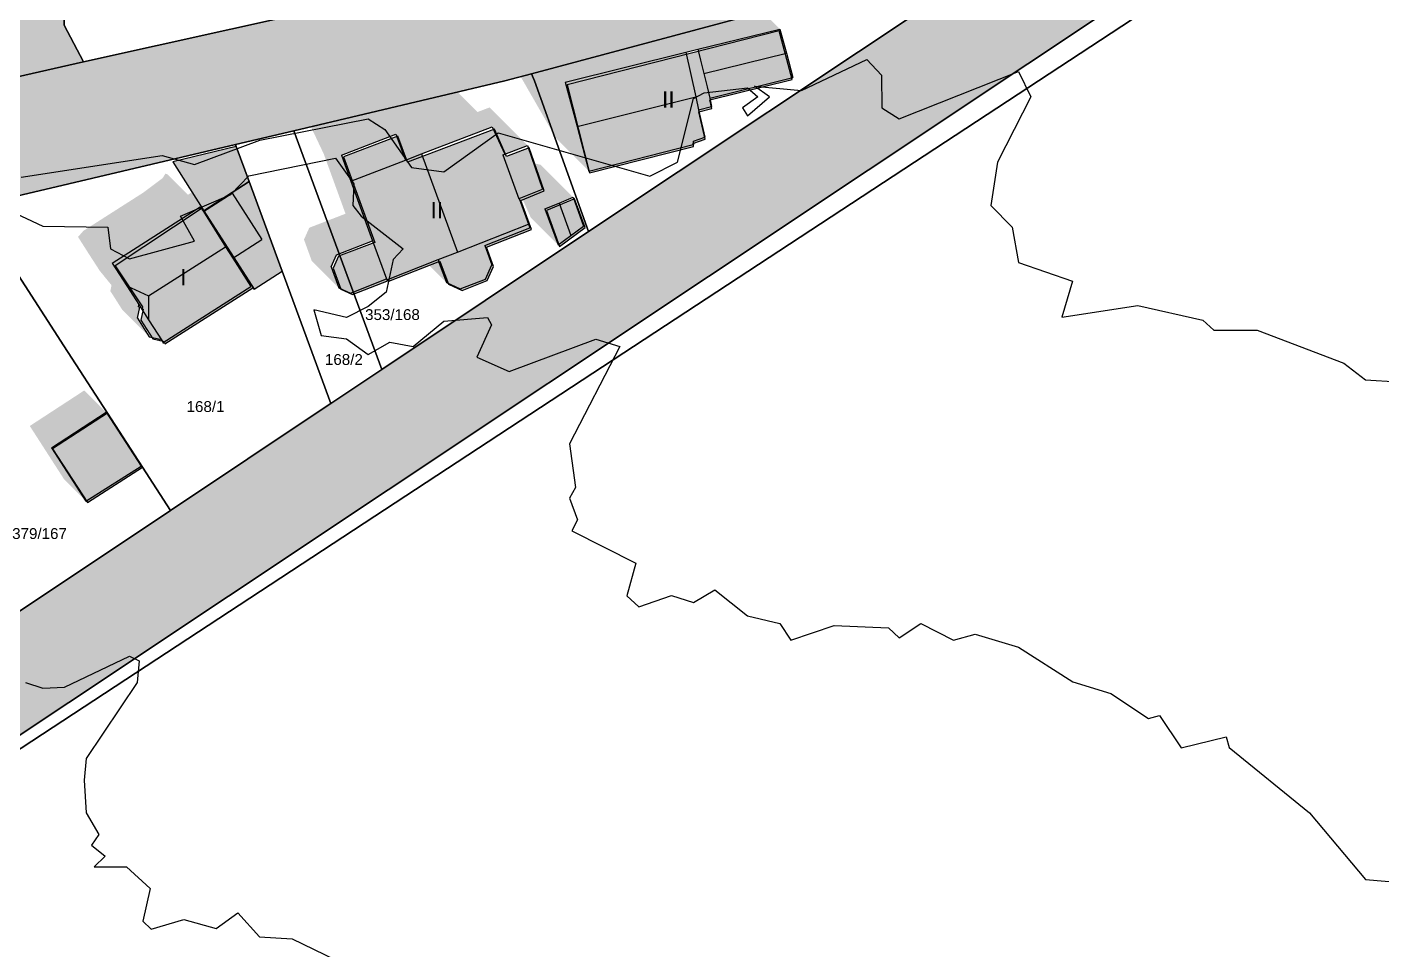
# Model space of a CAD drawing. Header units: millimetres. Extents: x 238 to 3518, y -74 to 2735.
# Drawn here: x 2240 to 2364.9, y 1288.6 to 1373.7 of the extents above; entities that cross this region are included whole.
import ezdxf
from ezdxf.enums import TextEntityAlignment as Align

# ---------------------------------------------------------------- set-up
doc = ezdxf.new("R2010")
doc.units = ezdxf.units.MM
for name, color, linetype in [('LP_Flurstueck_bez', 7, 'Continuous'), ('LP_Flurstuecke', 8, 'Continuous'), ('LP_Gebaeude_Dachaufsicht', 9, 'Continuous'), ('LP_Gebaeude_Dachschatten', 253, 'Continuous'), ('LP_Gebaeude_F', 254, 'Continuous'), ('LP_Gebaeude_Geschosszahl', 7, 'Continuous'), ('LP_Gebaeude_Schatten', 7, 'Continuous'), ('LP_Gebaeude_U', 7, 'Continuous'), ('LP_Topographie_Hoehenlinien', 8, 'Continuous'), ('LP_Verkehr_Strassen', 9, 'Continuous'), ('LP_Verkehr_Wege_Plaetze', 252, 'Continuous')]:
    doc.layers.add(name, color=color, linetype=linetype)
doc.styles.get("Standard").update_dxf_attribs({"font": 'arial.ttf'})

msp = doc.modelspace()

# ---------------------------------------------------------------- hatches: boundary and pattern name
at = {"layer": 'LP_Gebaeude_Dachschatten'}
for points in [[(2310.02, 1371.25), (2309.42, 1373.48), (2301.84, 1371.61), (2302.09, 1370.6), (2302.4, 1369.37)], [(2301.66, 1367.23), (2300.75, 1371.34), (2289.63, 1368.58), (2290.71, 1364.49)], [(2276.38, 1361.96), (2274.88, 1361.38), (2269.86, 1359.45), (2271.86, 1353.95), (2273.14, 1350.44), (2273.16, 1350.37), (2277.89, 1352.22), (2279.7, 1352.92)], [(2251.18, 1348.87), (2258.3, 1353.41), (2256.25, 1356.65), (2255.96, 1357.08), (2247.85, 1351.9), (2249.19, 1349.81)], [(2287.75, 1356.91), (2288.96, 1353.57), (2290.14, 1354.43), (2289.05, 1357.44)], [(2251.18, 1348.87), (2249.19, 1349.81), (2250.3, 1348.07), (2250.31, 1348.07), (2251.2, 1346.68)]]:
    msp.add_hatch(color=253, dxfattribs=at).paths.add_polyline_path(points)
at = {"layer": 'LP_Gebaeude_F'}
for points in [[(2289.79, 1368.34), (2291.85, 1360.21), (2301.46, 1362.65), (2301.49, 1362.96), (2302.52, 1363.34), (2301.96, 1365.85), (2303.15, 1366.15), (2302.97, 1366.94), (2310.56, 1368.84), (2309.36, 1373.31)], [(2268.21, 1351.44), (2268.92, 1349.49), (2269.99, 1349), (2273.33, 1350.3), (2273.35, 1350.23), (2278.07, 1352.07), (2278.19, 1351.74), (2278.85, 1349.95), (2280.12, 1349.38), (2282.43, 1350.29), (2283.02, 1351.58), (2282.37, 1353.37), (2286.51, 1354.99), (2285.53, 1357.68), (2287.67, 1358.56), (2286.29, 1362.53), (2284.21, 1361.74), (2283.09, 1364.24), (2275.07, 1361.21), (2274.2, 1363.6), (2269.18, 1361.7), (2272.05, 1353.8), (2268.71, 1352.53)], [(2253.44, 1361.24), (2256.14, 1356.97), (2256.29, 1356.73), (2260.46, 1359.43), (2259.27, 1362.66)], [(2256.29, 1356.73), (2260.95, 1349.51), (2263.51, 1351.16), (2260.46, 1359.43)], [(2287.89, 1356.75), (2289.11, 1353.43), (2291.46, 1355.19), (2290.47, 1357.82)], [(2248.12, 1351.66), (2250.63, 1347.86), (2250.59, 1347.67), (2250.69, 1347.65), (2250.48, 1346.63), (2251.58, 1344.93), (2252.54, 1344.71), (2252.51, 1344.56), (2252.73, 1344.51), (2252.69, 1344.45), (2260.81, 1349.63), (2260.95, 1349.51), (2256.29, 1356.73), (2256.14, 1356.97)], [(2242.35, 1334.78), (2245.57, 1329.81), (2250.63, 1333.08), (2247.41, 1338.06)]]:
    msp.add_hatch(color=254, dxfattribs=at).paths.add_polyline_path(points)
at = {"layer": 'LP_Gebaeude_Schatten'}
for points in [[(2306.92, 1375.98), (2309.42, 1373.48), (2301.84, 1371.61), (2300.75, 1371.34), (2289.63, 1368.58), (2290.71, 1364.49), (2291.79, 1360.39), (2288.79, 1363.39), (2284.71, 1370.49), (2286.13, 1372.08), (2296.75, 1375.34), (2297.84, 1375.61), (2298.34, 1375.11), (2305.02, 1376.25), (2306.92, 1375.98)], [(2266.02, 1355.16), (2269.36, 1356.45), (2267.36, 1361.95), (2265.99, 1364.85), (2267.37, 1365.6), (2267.38, 1368.88), (2267.38, 1370.96), (2279.4, 1367.97), (2281.54, 1365.83), (2282.64, 1366.25), (2286.14, 1362.75), (2284.04, 1361.95), (2282.9, 1364.47), (2276.38, 1361.96), (2274.88, 1361.38), (2274.01, 1363.79), (2268.99, 1361.85), (2269.86, 1359.45), (2271.86, 1353.95), (2268.52, 1352.66), (2268.03, 1351.57), (2268.74, 1349.62), (2266.24, 1352.12), (2265.53, 1354.07), (2266.02, 1355.16)], [(2285.36, 1357.84), (2285.36, 1357.84), (2283.86, 1361.88), (2285.36, 1357.84)], [(2290.35, 1357.97), (2287.75, 1356.91), (2288.96, 1353.57), (2286.46, 1356.07), (2285.62, 1357.95), (2287.53, 1358.73), (2286.71, 1361.1), (2287.35, 1360.97), (2290.35, 1357.97)], [(2252.49, 1359.73), (2252.75, 1360.15), (2252.96, 1360.08), (2254.83, 1358.2), (2257.4, 1359.86), (2258.9, 1358.36), (2256.25, 1356.65), (2255.96, 1357.08), (2247.85, 1351.9), (2249.19, 1349.81), (2250.3, 1348.07), (2250.31, 1348.05), (2250.27, 1347.86), (2250.38, 1347.84), (2250.17, 1346.82), (2251.26, 1345.11), (2248.76, 1347.61), (2247.67, 1349.32), (2247.78, 1349.86), (2246.7, 1351.18), (2245.82, 1352.54), (2245.8, 1352.57), (2244.69, 1354.31), (2245.18, 1354.87), (2250.68, 1358.38), (2252.49, 1359.73)], [(2256.25, 1356.65), (2258.98, 1352.34), (2258.3, 1353.41), (2256.25, 1356.65)], [(2277.89, 1352.22), (2278.01, 1351.89), (2278.67, 1350.1), (2276.92, 1351.84), (2277.89, 1352.22)], [(2273.14, 1350.44), (2273.16, 1350.37), (2273.11, 1350.42), (2273.14, 1350.44)], [(2252.25, 1344.89), (2252.23, 1344.77), (2252.07, 1344.93), (2252.25, 1344.89)], [(2252.44, 1344.73), (2252.44, 1344.72), (2252.55, 1344.57), (2252.37, 1344.75), (2252.44, 1344.73)], [(2240.24, 1336.88), (2245.27, 1340.16), (2247.27, 1338.16), (2242.24, 1334.88), (2245.42, 1329.94), (2243.42, 1331.94), (2240.24, 1336.88)]]:
    msp.add_hatch(color=7, dxfattribs=at).paths.add_polyline_path(points)
at = {"layer": 'LP_Verkehr_Strassen'}
for points in [[(2043.69, 1321.63), (2046.54, 1314.65), (2048.68, 1316.27), (2050.73, 1317.18), (2055.62, 1318.53), (2064.41, 1320.95), (2088.17, 1327.01), (2114.55, 1333.15), (2137.44, 1338.17), (2184.07, 1348.41), (2214.52, 1355.66), (2240.75, 1361.65), (2289.51, 1372.5), (2309.58, 1378.38), (2320.3, 1381.91), (2320.87, 1382.1), (2331.34, 1385.46), (2333.57, 1385.45), (2335.19, 1385.22), (2336.35, 1384.3), (2337.21, 1383.3), (2337.21, 1382.14), (2336.74, 1381.37), (2335.43, 1379.98), (2333.29, 1378.13), (2338.45, 1378.88), (2340.46, 1381.09), (2343.08, 1383.46), (2345.88, 1385.62), (2354.95, 1391.96), (2364.07, 1398.22), (2373.26, 1404.38), (2382.5, 1410.46), (2391.8, 1416.45), (2401.29, 1422.1), (2410.67, 1427.92), (2419.94, 1433.91), (2429.07, 1440.03), (2533.35, 1509.42), (2534.98, 1509.74), (2536.6, 1509.33), (2537.88, 1508.27), (2543.88, 1512.3), (2543.03, 1513.45), (2541.97, 1514.86), (2538.59, 1519.39), (2426.02, 1444.59), (2421.02, 1441.22), (2379.71, 1414.99), (2360.11, 1405.3), (2339.62, 1395.95), (2319.26, 1388.15), (2297.95, 1381.2), (2282.88, 1377.14), (2269.95, 1374.06), (2257.1, 1371), (2246.14, 1368.71), (2245.2, 1370.45), (2238.43, 1368.93), (2238, 1368.84), (2237.94, 1366.48), (2236.44, 1366.18), (2226.71, 1364), (2175.03, 1352.44), (2146.14, 1345.97), (2115.61, 1339.3), (2094.22, 1334.28), (2049.71, 1322.86)], [(2028.83, 1384.66), (2066.66, 1405.14), (2074.73, 1410.63), (2080.24, 1412.87), (2096.7, 1419.53), (2097.16, 1419.71), (2122.53, 1429.48), (2125.18, 1430.5), (2127.1, 1430.95), (2141.27, 1434.27), (2141.74, 1434.38), (2156.18, 1435.63), (2171.97, 1438.1), (2187.67, 1441.26), (2202.97, 1447.12), (2218.25, 1453.02), (2229.62, 1457.42), (2236.23, 1451.84), (2237.16, 1412.59), (2238, 1368.84), (2238.43, 1368.93), (2245.2, 1370.45), (2243.4, 1373.84), (2242.69, 1411.97), (2242.24, 1436.06), (2242.1, 1442.33), (2241.63, 1456.45), (2244.29, 1462.55), (2255.24, 1464.18), (2271.1, 1464.35), (2270.4, 1473.48), (2274.6, 1487.45), (2275.9, 1491.74), (2275.46, 1502.58), (2272.22, 1502.45), (2269.33, 1496.35), (2268.39, 1487.61), (2262.05, 1471.38), (2251.8, 1474.39), (2218.84, 1460.74), (2186.02, 1447.16), (2167.82, 1442.97), (2153.6, 1441.05), (2149, 1440.43), (2124.6, 1434.21), (2042.4, 1403.31), (2038.69, 1405.18), (2036.74, 1401.12)]]:
    msp.add_hatch(color=9, dxfattribs=at).paths.add_polyline_path(points)
at = {"layer": 'LP_Verkehr_Wege_Plaetze'}
for points in [[(2245.2, 1370.45), (2246.14, 1368.71), (2257.1, 1371), (2269.95, 1374.06), (2282.88, 1377.14), (2297.95, 1381.2), (2319.26, 1388.15), (2339.62, 1395.95), (2360.11, 1405.3), (2379.71, 1414.99), (2421.02, 1441.22), (2419.09, 1443.86), (2407.7, 1436.16), (2403.75, 1433.41), (2379.02, 1417.14), (2365.47, 1409.83), (2323.75, 1392.31), (2323.14, 1392.11), (2281.92, 1378.63), (2279.17, 1378.02)], [(2045.47, 1309.01), (2046.65, 1306.43), (2047.47, 1304.83), (2049.74, 1306.57), (2053.28, 1315.25), (2063.33, 1317.56), (2081.88, 1321.83), (2095.87, 1325.04), (2111.55, 1328.65), (2130.33, 1332.98), (2149.49, 1337.4), (2172.3, 1342.66), (2199.03, 1348.83), (2215.55, 1352.64), (2235.05, 1357.15), (2241.11, 1358.55), (2259.21, 1362.84), (2264.59, 1364.11), (2284.04, 1368.69), (2286.52, 1369.36), (2321.91, 1378.85), (2320.87, 1382.1), (2320.3, 1381.91), (2309.58, 1378.38), (2289.51, 1372.5), (2240.75, 1361.65), (2214.52, 1355.66), (2184.07, 1348.41), (2137.44, 1338.17), (2114.55, 1333.15), (2088.17, 1327.01), (2064.41, 1320.95), (2055.62, 1318.53), (2050.73, 1317.18), (2048.68, 1316.27), (2046.54, 1314.65), (2046.46, 1314.46), (2045.5, 1311.58)], [(2097.25, 1233.36), (2106.09, 1219.68), (2109.26, 1221.8), (2111.19, 1223.07), (2347.02, 1380.12), (2338.45, 1378.88), (2333.29, 1378.13), (2324.93, 1376.92), (2291.77, 1354.8), (2272.71, 1342.08), (2268.01, 1338.94), (2267.47, 1338.61), (2253.21, 1329.09), (2237.78, 1318.78), (2224.57, 1309.96), (2203.14, 1295.67), (2184.94, 1283.54), (2169.7, 1273.37), (2154.57, 1263.28), (2147.21, 1258.36), (2139.86, 1253.45), (2107.11, 1231.45)]]:
    msp.add_hatch(color=252, dxfattribs=at).paths.add_polyline_path(points)

# ---------------------------------------------------------------- linework, layer by layer
at = {"layer": 'LP_Flurstuecke', "color": 8}
for points in [[(2238.43, 1368.93), (2245.2, 1370.45), (2243.4, 1373.84), (2242.69, 1411.97), (2242.24, 1436.06), (2242.1, 1442.33), (2241.63, 1456.45), (2244.29, 1462.55), (2255.24, 1464.18), (2271.1, 1464.35), (2270.4, 1473.48), (2274.6, 1487.45), (2275.9, 1491.74), (2275.46, 1502.58)], [(2235.05, 1357.15), (2241.11, 1358.55), (2259.21, 1362.84), (2264.59, 1364.11), (2284.04, 1368.69), (2286.52, 1369.36), (2321.91, 1378.85), (2331.79, 1381.5), (2324.93, 1376.92), (2333.29, 1378.13), (2338.45, 1378.88), (2347.02, 1380.12), (2349.39, 1381.72), (2528.05, 1501.67)], [(2365.47, 1409.83), (2323.75, 1392.31), (2323.14, 1392.11), (2281.92, 1378.63), (2279.17, 1378.02), (2245.2, 1370.45), (2238.43, 1368.93)]]:
    msp.add_lwpolyline(points, dxfattribs=at)
for points in [[(2111.19, 1223.07), (2127.02, 1220.44), (2211.36, 1211.54), (2284.36, 1204.41), (2368.34, 1196.21), (2459.74, 1185.46), (2481.94, 1181.46), (2490.63, 1179.32), (2500.26, 1175.99), (2512.75, 1170.78), (2532.27, 1442.96), (2453.98, 1450), (2443.46, 1443.02), (2350.52, 1380.04)], [(2242.69, 1411.97), (2243.4, 1373.84), (2245.2, 1370.45), (2279.17, 1378.02), (2278.05, 1413.77)], [(2111.19, 1223.07), (2350.52, 1380.04), (2349.39, 1381.72), (2347.02, 1380.12)], [(2286.52, 1369.36), (2286.8, 1368.72), (2291.77, 1354.8), (2324.93, 1376.92), (2331.79, 1381.5), (2321.91, 1378.85)], [(2097.25, 1233.36), (2106.09, 1219.68), (2109.26, 1221.8), (2111.19, 1223.07), (2347.02, 1380.12), (2338.45, 1378.88), (2333.29, 1378.13), (2324.93, 1376.92), (2291.77, 1354.8), (2272.71, 1342.08), (2268.01, 1338.94), (2267.47, 1338.61), (2253.21, 1329.09), (2237.78, 1318.78), (2224.57, 1309.96), (2203.14, 1295.67), (2184.94, 1283.54), (2169.7, 1273.37), (2154.57, 1263.28), (2147.21, 1258.36), (2139.86, 1253.45), (2107.11, 1231.45)], [(2264.59, 1364.11), (2272.71, 1342.08), (2291.77, 1354.8), (2286.8, 1368.72), (2286.52, 1369.36), (2284.04, 1368.69)], [(2259.21, 1362.84), (2259.27, 1362.66), (2260.46, 1359.43), (2263.51, 1351.16), (2268.01, 1338.94), (2272.71, 1342.08), (2264.59, 1364.11)], [(2235.05, 1357.15), (2243.38, 1344.28), (2247.41, 1338.06), (2250.63, 1333.08), (2253.21, 1329.09), (2267.47, 1338.61), (2268.01, 1338.94), (2263.51, 1351.16), (2260.46, 1359.43), (2259.27, 1362.66), (2259.21, 1362.84), (2241.11, 1358.55)], [(2215.55, 1352.64), (2237.78, 1318.78), (2253.21, 1329.09), (2250.63, 1333.08), (2247.41, 1338.06), (2243.38, 1344.28), (2235.05, 1357.15)]]:
    msp.add_lwpolyline(points, close=True, dxfattribs=at)
at = {"layer": 'LP_Gebaeude_Dachaufsicht', "color": 9}
for p, q in [((2301.84, 1371.61, 77.12), (2309.42, 1373.48, 77.12)), ((2309.42, 1373.48, 77.12), (2310.02, 1371.25, 80.92)), ((2289.63, 1368.58, 78.83), (2300.75, 1371.34, 78.83)), ((2300.75, 1371.34, 78.83), (2301.84, 1371.61, 78.83)), ((2300.75, 1371.34, 78.83), (2301.66, 1367.23, 78.83)), ((2300.75, 1371.34, 78.83), (2301.66, 1367.23, 82.31)), ((2301.84, 1371.61, 78.83), (2302.09, 1370.6, 78.83)), ((2301.84, 1371.61, 77.12), (2302.09, 1370.6, 78.83)), ((2302.4, 1369.37, 80.92), (2310.02, 1371.25, 80.92)), ((2310.02, 1371.25, 80.92), (2310.61, 1369.02, 77.12)), ((2302.09, 1370.6, 78.83), (2302.4, 1369.37, 78.83)), ((2302.09, 1370.6, 78.83), (2302.4, 1369.37, 80.92)), ((2289.63, 1368.58, 78.83), (2290.71, 1364.49, 82.31)), ((2302.4, 1369.37, 78.83), (2302.7, 1368.14, 78.83)), ((2302.4, 1369.37, 80.92), (2302.7, 1368.14, 78.83)), ((2302.95, 1367.12, 77.12), (2310.61, 1369.02, 77.12)), ((2290.71, 1364.49, 82.31), (2301.66, 1367.23, 82.31)), ((2301.66, 1367.23, 82.31), (2301.92, 1366.04, 81.3)), ((2301.66, 1367.23, 78.83), (2301.92, 1366.04, 78.83)), ((2302.7, 1368.14, 78.83), (2302.95, 1367.12, 77.12)), ((2302.7, 1368.14, 78.83), (2302.95, 1367.12, 78.83)), ((2302.95, 1367.12, 78.83), (2303.13, 1366.33, 78.83)), ((2301.92, 1366.04, 78.83), (2303.13, 1366.33, 78.83)), ((2301.92, 1366.04, 81.3), (2302.49, 1363.5, 79.16)), ((2268.99, 1361.85, 78.73), (2274.01, 1363.79, 78.73)), ((2274.01, 1363.79, 78.73), (2274.88, 1361.38, 78.73)), ((2276.38, 1361.96, 86.36), (2282.9, 1364.47, 78.73)), ((2282.9, 1364.47, 78.73), (2284.04, 1361.95, 78.52)), ((2290.71, 1364.49, 82.31), (2291.79, 1360.39, 78.83)), ((2301.45, 1363.13, 79.07), (2302.49, 1363.5, 79.16)), ((2284.04, 1361.95, 78.73), (2286.14, 1362.75, 78.73)), ((2286.14, 1362.75, 78.73), (2287.53, 1358.73, 78.73)), ((2291.79, 1360.39, 78.83), (2301.41, 1362.82, 78.83)), ((2301.41, 1362.82, 78.83), (2301.45, 1363.13, 79.07)), ((2268.99, 1361.85, 78.73), (2269.86, 1359.45, 78.73)), ((2269.86, 1359.45, 78.73), (2274.88, 1361.38, 84.6)), ((2269.86, 1359.45, 78.73), (2274.88, 1361.38, 78.73)), ((2274.88, 1361.38, 84.6), (2276.38, 1361.96, 86.36)), ((2276.38, 1361.96, 86.36), (2279.7, 1352.92, 86.36)), ((2283.86, 1361.88, 78.73), (2284.04, 1361.95, 78.73)), ((2283.86, 1361.88, 78.73), (2284.04, 1361.95, 78.52)), ((2283.86, 1361.88, 78.73), (2285.36, 1357.84, 78.73)), ((2283.86, 1361.88, 78.73), (2285.36, 1357.84, 78.73)), ((2256.25, 1356.65, 77.27), (2258.9, 1358.36, 77.27)), ((2258.9, 1358.36, 77.27), (2261.65, 1354.06, 77.27)), ((2269.86, 1359.45, 78.73), (2271.86, 1353.95, 78.73)), ((2285.38, 1357.85, 78.73), (2287.53, 1358.73, 78.73)), ((2247.85, 1351.9, 78.72), (2255.96, 1357.08, 78.72)), ((2255.96, 1357.08, 78.72), (2256.25, 1356.65, 79.25)), ((2285.36, 1357.84, 78.73), (2285.38, 1357.85, 78.71)), ((2285.36, 1357.84, 78.73), (2285.38, 1357.85, 78.73)), ((2285.38, 1357.85, 78.71), (2286.24, 1355.48, 78.73)), ((2287.75, 1356.91, 78.53), (2289.05, 1357.44, 79.88)), ((2289.05, 1357.44, 79.88), (2290.35, 1357.97, 78.53)), ((2289.05, 1357.44, 79.88), (2290.14, 1354.43, 79.88)), ((2290.35, 1357.97, 78.53), (2291.32, 1355.29, 78.53)), ((2256.25, 1356.65, 77.27), (2258.98, 1352.34, 77.27)), ((2256.25, 1356.65, 79.25), (2258.3, 1353.41, 83.13)), ((2287.75, 1356.91, 78.53), (2288.96, 1353.57, 78.53)), ((2279.7, 1352.92, 86.36), (2286.24, 1355.48, 78.73)), ((2279.7, 1352.92, 78.73), (2286.24, 1355.48, 78.73)), ((2282.2, 1353.52, 78.73), (2286.36, 1355.15, 78.73)), ((2286.24, 1355.48, 78.73), (2286.36, 1355.15, 78.73)), ((2290.14, 1354.43, 79.88), (2291.32, 1355.29, 78.53)), ((2251.18, 1348.87, 83.13), (2258.3, 1353.41, 83.13)), ((2258.3, 1353.41, 83.13), (2258.98, 1352.34, 81.85)), ((2258.98, 1352.34, 77.27), (2261.65, 1354.06, 77.27)), ((2268.52, 1352.66, 78.73), (2271.86, 1353.95, 78.73)), ((2271.86, 1353.95, 78.73), (2273.14, 1350.44, 78.73)), ((2282.2, 1353.52, 78.73), (2282.85, 1351.73, 78.73)), ((2288.96, 1353.57, 78.53), (2290.14, 1354.43, 79.88)), ((2258.98, 1352.34, 81.85), (2260.64, 1349.74, 78.72)), ((2268.03, 1351.57, 78.73), (2268.52, 1352.66, 78.73)), ((2273.16, 1350.37, 78.73), (2277.89, 1352.22, 84.25)), ((2277.89, 1352.22, 78.73), (2279.7, 1352.92, 78.73)), ((2277.89, 1352.22, 84.25), (2279.7, 1352.92, 86.36)), ((2277.89, 1352.22, 78.73), (2278.01, 1351.89, 78.73)), ((2247.85, 1351.9, 78.72), (2249.19, 1349.81, 81.24)), ((2268.03, 1351.57, 78.73), (2268.74, 1349.62, 78.73)), ((2278.01, 1351.89, 78.73), (2278.67, 1350.1, 78.73)), ((2282.26, 1350.43, 78.73), (2282.85, 1351.73, 78.73)), ((2249.19, 1349.81, 81.24), (2251.18, 1348.87, 83.13)), ((2249.19, 1349.81, 81.24), (2250.3, 1348.07, 81.24)), ((2252.55, 1344.57, 78.72), (2260.64, 1349.74, 78.72)), ((2268.74, 1349.62, 78.73), (2269.81, 1349.13, 78.73)), ((2269.81, 1349.13, 78.73), (2273.14, 1350.44, 78.73)), ((2273.14, 1350.44, 78.73), (2273.16, 1350.37, 78.73)), ((2278.67, 1350.1, 78.73), (2279.94, 1349.53, 78.73)), ((2279.94, 1349.53, 78.73), (2282.26, 1350.43, 78.73)), ((2251.18, 1348.87, 83.13), (2251.2, 1346.68, 81.25)), ((2250.17, 1346.82, 78.72), (2250.38, 1347.84, 78.72)), ((2250.27, 1347.86, 78.72), (2250.31, 1348.05, 78.72)), ((2250.27, 1347.86, 78.72), (2250.38, 1347.84, 78.72)), ((2250.3, 1348.07, 78.72), (2250.31, 1348.07, 78.72)), ((2250.3, 1348.07, 81.24), (2250.31, 1348.07, 81.25)), ((2250.3, 1348.07, 78.72), (2250.31, 1348.05, 78.72)), ((2250.31, 1348.07, 81.25), (2251.2, 1346.68, 81.25)), ((2250.31, 1348.07, 78.72), (2251.2, 1346.68, 78.72)), ((2250.17, 1346.82, 78.72), (2251.26, 1345.11, 78.72)), ((2251.2, 1346.68, 81.25), (2252.45, 1344.73, 78.91)), ((2251.2, 1346.68, 78.72), (2252.45, 1344.73, 78.72)), ((2251.26, 1345.11, 78.72), (2252.25, 1344.89, 78.72)), ((2252.23, 1344.77, 78.72), (2252.25, 1344.89, 78.72)), ((2252.23, 1344.77, 78.72), (2252.44, 1344.73, 78.72)), ((2252.44, 1344.72, 78.91), (2252.45, 1344.73, 78.91)), ((2252.44, 1344.73, 78.72), (2252.44, 1344.72, 78.72)), ((2252.44, 1344.72, 78.72), (2252.45, 1344.73, 78.72)), ((2252.44, 1344.72, 78.91), (2252.55, 1344.57, 78.72)), ((2242.24, 1334.88, 78.34), (2247.27, 1338.16, 78.34)), ((2247.27, 1338.16, 78.34), (2250.52, 1333.18, 78.34)), ((2242.24, 1334.88, 78.34), (2245.42, 1329.94, 78.34)), ((2245.42, 1329.94, 78.34), (2250.52, 1333.18, 78.34))]:
    msp.add_line(p, q, dxfattribs=at)
at = {"layer": 'LP_Gebaeude_U', "color": 7}
for points in [[(2289.79, 1368.34), (2291.85, 1360.21), (2301.46, 1362.65), (2301.49, 1362.96), (2302.52, 1363.34), (2301.96, 1365.85), (2303.15, 1366.15), (2302.97, 1366.94), (2310.56, 1368.84), (2309.36, 1373.31)], [(2268.21, 1351.44), (2268.92, 1349.49), (2269.99, 1349), (2273.33, 1350.3), (2273.35, 1350.23), (2278.07, 1352.07), (2278.19, 1351.74), (2278.85, 1349.95), (2280.12, 1349.38), (2282.43, 1350.29), (2283.02, 1351.58), (2282.37, 1353.37), (2286.51, 1354.99), (2285.53, 1357.68), (2287.67, 1358.56), (2286.29, 1362.53), (2284.21, 1361.74), (2283.09, 1364.24), (2275.07, 1361.21), (2274.2, 1363.6), (2269.18, 1361.7), (2272.05, 1353.8), (2268.71, 1352.53)], [(2253.44, 1361.24), (2256.14, 1356.97), (2256.29, 1356.73), (2260.46, 1359.43), (2259.27, 1362.66)], [(2256.29, 1356.73), (2260.95, 1349.51), (2263.51, 1351.16), (2260.46, 1359.43)], [(2287.89, 1356.75), (2289.11, 1353.43), (2291.46, 1355.19), (2290.47, 1357.82)], [(2248.12, 1351.66), (2250.63, 1347.86), (2250.59, 1347.67), (2250.69, 1347.65), (2250.48, 1346.63), (2251.58, 1344.93), (2252.54, 1344.71), (2252.51, 1344.56), (2252.73, 1344.51), (2252.69, 1344.45), (2260.81, 1349.63), (2260.95, 1349.51), (2256.29, 1356.73), (2256.14, 1356.97)], [(2242.35, 1334.78), (2245.57, 1329.81), (2250.63, 1333.08), (2247.41, 1338.06)]]:
    msp.add_lwpolyline(points, close=True, dxfattribs=at)
at = {"layer": 'LP_Topographie_Hoehenlinien', "color": 8}
for points in [[(2239.44, 1359.81), (2252.44, 1361.82), (2255.44, 1360.99), (2261.46, 1363.22), (2271.44, 1365.21), (2272.99, 1364.22), (2275.44, 1360.71), (2278.44, 1360.31), (2283.44, 1363.9), (2297.44, 1359.93), (2299.97, 1361.22), (2301.44, 1367.08), (2302.43, 1367.61), (2306.43, 1368.06), (2307.38, 1367.22), (2305.97, 1366.22), (2306.43, 1365.47), (2308.45, 1367.22), (2307.07, 1368.22), (2311.43, 1367.82), (2317.43, 1370.67), (2318.78, 1369.22), (2318.82, 1366.22), (2320.43, 1365.21), (2331.43, 1369.56), (2332.57, 1367.22), (2329.48, 1361.22), (2328.88, 1357.22), (2330.86, 1355.22), (2331.43, 1351.95), (2336.4, 1350.22), (2335.43, 1346.92), (2342.43, 1347.98), (2348.43, 1346.65), (2349.43, 1345.71), (2353.43, 1345.7), (2361.43, 1342.68), (2363.43, 1341.13), (2366.43, 1340.95)], [(2238.44, 1356.71), (2241.44, 1355.31), (2247.44, 1355.21), (2247.67, 1353.22), (2249.44, 1352.3), (2255.44, 1353.92), (2254.13, 1356.22), (2258.78, 1358.22), (2260.44, 1359.95), (2268.44, 1361.57), (2270.13, 1359.22), (2270.05, 1357.22), (2270.79, 1356.22), (2274.69, 1353.22), (2273.76, 1352.22), (2273.12, 1349.22), (2271.44, 1347.9), (2269.44, 1346.89), (2266.44, 1347.58), (2267.1, 1345.22), (2269.44, 1344.93), (2271.44, 1343.48), (2273.44, 1344.6), (2275.59, 1344.22), (2278.44, 1346.53), (2282.44, 1346.88), (2282.81, 1346.22), (2281.47, 1343.22), (2284.44, 1341.9), (2292.44, 1344.89), (2294.67, 1344.22), (2290.01, 1335.22), (2290.58, 1331.22), (2290.03, 1330.22), (2290.76, 1328.22), (2290.24, 1327.22), (2296.14, 1324.22), (2295.32, 1321.22), (2296.42, 1320.22), (2299.44, 1321.25), (2301.44, 1320.61), (2303.43, 1321.76), (2306.43, 1319.38), (2309.43, 1318.68), (2310.43, 1317.14), (2314.43, 1318.48), (2319.43, 1318.27), (2320.43, 1317.36), (2322.43, 1318.68), (2325.43, 1317.12), (2327.43, 1317.67), (2331.43, 1316.48), (2336.43, 1313.28), (2339.96, 1312.22), (2343.43, 1309.92), (2344.43, 1310.19), (2346.43, 1307.21), (2350.59, 1308.22), (2350.87, 1307.22), (2358.27, 1301.22), (2363.43, 1295.07), (2367.43, 1294.71)], [(2239.85, 1313.22), (2241.44, 1312.69), (2243.44, 1312.81), (2249.44, 1315.66), (2250.34, 1315.22), (2250.14, 1313.22), (2245.45, 1306.22), (2245.26, 1304.22), (2245.43, 1301.22), (2246.6, 1299.22), (2245.92, 1298.22), (2247.19, 1297.22), (2246.18, 1296.22), (2249.15, 1296.22), (2251.34, 1294.22), (2250.66, 1291.22), (2251.44, 1290.49), (2254.44, 1291.37), (2257.44, 1290.53), (2259.44, 1292), (2261.44, 1289.78), (2264.44, 1289.6), (2269.44, 1287.17)]]:
    msp.add_lwpolyline(points, dxfattribs=at)

# ---------------------------------------------------------------- texts
at = {"layer": 'LP_Flurstueck_bez', "color": 7}
for s, p in [('353/168', (2273.69, 1347.15)), ('168/2', (2269.21, 1343.01)), ('168/1', (2256.45, 1338.67)), ('379/167', (2241.14, 1326.96))]:
    msp.add_text(s, height=1, dxfattribs=at).set_placement(p, align=Align.MIDDLE_CENTER)
at = {"layer": 'LP_Gebaeude_Geschosszahl', "color": 7}
for s, p in [('II', (2299.13, 1366.99)), ('II', (2277.78, 1356.78)), ('I', (2254.41, 1350.59))]:
    msp.add_text(s, height=1.5, dxfattribs=at).set_placement(p, align=Align.MIDDLE_CENTER)

doc.saveas('drawing.dxf')
